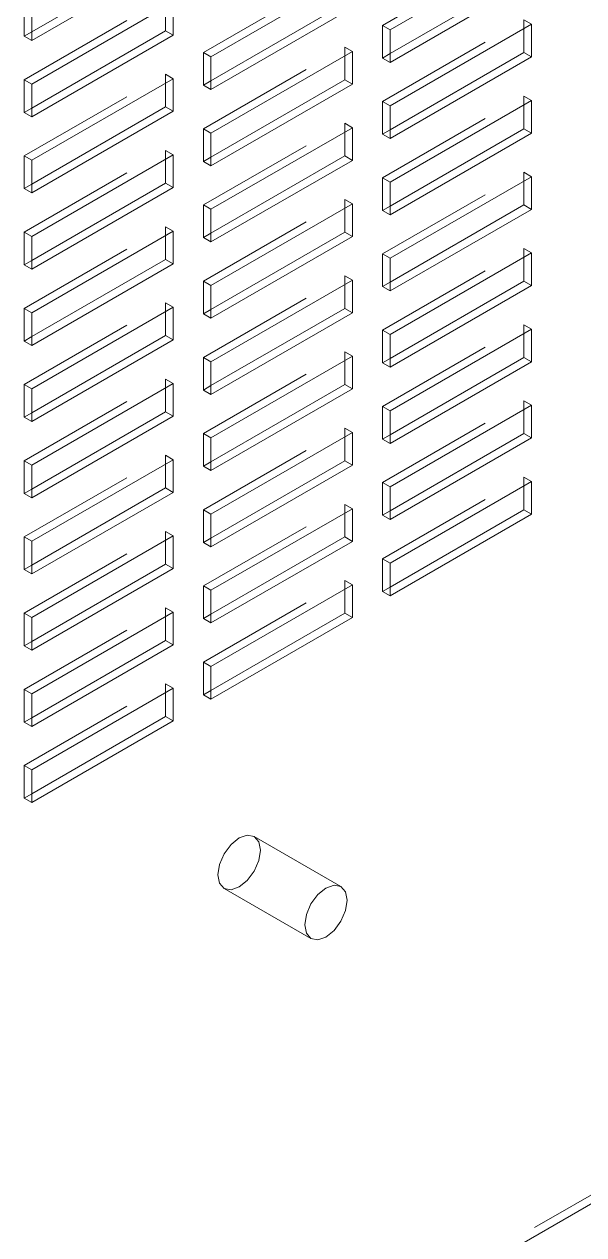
# Model space of a CAD drawing. Header units: millimetres. Extents: x 1 to 4201, y 2 to 2972.
# Drawn here: x 3863.1 to 3923.1, y 1839.6 to 1969.3 of the extents above; entities that cross this region are included whole.
import ezdxf

# ---------------------------------------------------------------- set-up
doc = ezdxf.new("R2010")
doc.units = ezdxf.units.MM
doc.header["$LTSCALE"] = 10
doc.linetypes.add('HIDDEN', pattern=[1.905, 1.27, -0.635])

msp = doc.modelspace()

# ---------------------------------------------------------------- linework, layer by layer
at = {"color": 7, "linetype": 'HIDDEN', "lineweight": 0}
for p, q in [((3901.508, 1969.181), (3916.66, 1977.928)), ((3882.315, 1966.267), (3897.467, 1975.014)), ((3863.122, 1963.352), (3878.274, 1972.099)), ((3863.122, 1968.018), (3863.122, 1971.518)), ((3901.508, 1961.016), (3916.66, 1969.763)), ((3901.508, 1965.682), (3901.508, 1969.181)), ((3902.316, 1968.715), (3901.508, 1969.181)), ((3917.468, 1969.296), (3916.66, 1969.763)), ((3916.66, 1969.763), (3916.66, 1968.83)), ((3863.93, 1968.485), (3863.122, 1968.018)), ((3863.93, 1967.552), (3863.122, 1968.018)), ((3882.315, 1958.101), (3897.467, 1966.848)), ((3898.275, 1966.382), (3897.467, 1966.848)), ((3897.467, 1966.848), (3897.467, 1965.915)), ((3883.123, 1965.8), (3882.315, 1966.267)), ((3882.315, 1962.767), (3882.315, 1966.267)), ((3902.316, 1966.148), (3901.508, 1965.682)), ((3902.316, 1965.215), (3901.508, 1965.682)), ((3863.122, 1955.187), (3878.274, 1963.934)), ((3863.93, 1962.886), (3863.122, 1963.352)), ((3863.122, 1959.853), (3863.122, 1963.352)), ((3879.082, 1963.468), (3878.274, 1963.934)), ((3878.274, 1963.934), (3878.274, 1963.001)), ((3883.123, 1963.234), (3882.315, 1962.767)), ((3883.123, 1962.301), (3882.315, 1962.767)), ((3901.508, 1952.85), (3916.66, 1961.597)), ((3917.468, 1961.131), (3916.66, 1961.597)), ((3916.66, 1961.597), (3916.66, 1960.664)), ((3863.93, 1960.319), (3863.122, 1959.853)), ((3901.508, 1957.516), (3901.508, 1961.016)), ((3902.316, 1960.549), (3901.508, 1961.016)), ((3863.93, 1959.386), (3863.122, 1959.853)), ((3882.315, 1949.936), (3897.467, 1958.683)), ((3882.315, 1954.602), (3882.315, 1958.101)), ((3883.123, 1957.635), (3882.315, 1958.101)), ((3898.275, 1958.217), (3897.467, 1958.683)), ((3897.467, 1958.683), (3897.467, 1957.75)), ((3902.316, 1957.983), (3901.508, 1957.516)), ((3902.316, 1957.05), (3901.508, 1957.516)), ((3863.122, 1947.021), (3878.274, 1955.769)), ((3863.122, 1951.687), (3863.122, 1955.187)), ((3863.93, 1954.72), (3863.122, 1955.187)), ((3879.082, 1955.302), (3878.274, 1955.769)), ((3878.274, 1955.769), (3878.274, 1954.836)), ((3883.123, 1955.068), (3882.315, 1954.602)), ((3883.123, 1954.135), (3882.315, 1954.602)), ((3901.508, 1944.685), (3916.66, 1953.432)), ((3901.508, 1949.351), (3901.508, 1952.85)), ((3902.316, 1952.384), (3901.508, 1952.85)), ((3917.468, 1952.966), (3916.66, 1953.432)), ((3916.66, 1953.432), (3916.66, 1952.499)), ((3863.93, 1952.154), (3863.122, 1951.687)), ((3863.93, 1951.221), (3863.122, 1951.687)), ((3882.315, 1941.77), (3897.467, 1950.518)), ((3883.123, 1949.469), (3882.315, 1949.936)), ((3882.315, 1946.436), (3882.315, 1949.936)), ((3898.275, 1950.051), (3897.467, 1950.518)), ((3897.467, 1950.518), (3897.467, 1949.585)), ((3902.316, 1949.817), (3901.508, 1949.351)), ((3902.316, 1948.884), (3901.508, 1949.351)), ((3863.122, 1938.856), (3878.274, 1947.603)), ((3879.082, 1947.137), (3878.274, 1947.603)), ((3878.274, 1947.603), (3878.274, 1946.67)), ((3863.122, 1943.522), (3863.122, 1947.021)), ((3863.93, 1946.555), (3863.122, 1947.021)), ((3883.123, 1946.903), (3882.315, 1946.436)), ((3883.123, 1945.97), (3882.315, 1946.436)), ((3901.508, 1936.519), (3916.66, 1945.267)), ((3901.508, 1941.185), (3901.508, 1944.685)), ((3902.316, 1944.218), (3901.508, 1944.685)), ((3917.468, 1944.8), (3916.66, 1945.267)), ((3916.66, 1945.267), (3916.66, 1944.334)), ((3863.93, 1943.988), (3863.122, 1943.522)), ((3863.93, 1943.055), (3863.122, 1943.522)), ((3882.315, 1933.605), (3897.467, 1942.352)), ((3898.275, 1941.886), (3897.467, 1942.352)), ((3897.467, 1942.352), (3897.467, 1941.419)), ((3883.123, 1941.304), (3882.315, 1941.77)), ((3882.315, 1938.271), (3882.315, 1941.77)), ((3902.316, 1941.652), (3901.508, 1941.185)), ((3902.316, 1940.719), (3901.508, 1941.185)), ((3863.122, 1930.691), (3878.274, 1939.438)), ((3879.082, 1938.971), (3878.274, 1939.438)), ((3878.274, 1939.438), (3878.274, 1938.505)), ((3863.122, 1935.357), (3863.122, 1938.856)), ((3863.93, 1938.389), (3863.122, 1938.856)), ((3883.123, 1938.737), (3882.315, 1938.271)), ((3883.123, 1937.804), (3882.315, 1938.271)), ((3901.508, 1928.354), (3916.66, 1937.101)), ((3917.468, 1936.635), (3916.66, 1937.101)), ((3916.66, 1937.101), (3916.66, 1936.168)), ((3863.93, 1935.823), (3863.122, 1935.357)), ((3902.316, 1936.053), (3901.508, 1936.519)), ((3901.508, 1933.02), (3901.508, 1936.519)), ((3863.93, 1934.89), (3863.122, 1935.357)), ((3882.315, 1925.44), (3897.467, 1934.187)), ((3898.275, 1933.72), (3897.467, 1934.187)), ((3897.467, 1934.187), (3897.467, 1933.254)), ((3882.315, 1930.106), (3882.315, 1933.605)), ((3883.123, 1933.138), (3882.315, 1933.605)), ((3902.316, 1933.486), (3901.508, 1933.02)), ((3902.316, 1932.553), (3901.508, 1933.02)), ((3863.122, 1922.525), (3878.274, 1931.272)), ((3863.122, 1927.191), (3863.122, 1930.691)), ((3863.93, 1930.224), (3863.122, 1930.691)), ((3879.082, 1930.806), (3878.274, 1931.272)), ((3878.274, 1931.272), (3878.274, 1930.339)), ((3883.123, 1930.572), (3882.315, 1930.106)), ((3883.123, 1929.639), (3882.315, 1930.106)), ((3901.508, 1920.189), (3916.66, 1928.936)), ((3917.468, 1928.469), (3916.66, 1928.936)), ((3916.66, 1928.936), (3916.66, 1928.003)), ((3863.93, 1927.658), (3863.122, 1927.191)), ((3902.316, 1927.887), (3901.508, 1928.354)), ((3901.508, 1924.855), (3901.508, 1928.354)), ((3863.93, 1926.725), (3863.122, 1927.191)), ((3882.315, 1917.274), (3897.467, 1926.021)), ((3883.123, 1924.973), (3882.315, 1925.44)), ((3882.315, 1921.94), (3882.315, 1925.44)), ((3898.275, 1925.555), (3897.467, 1926.021)), ((3897.467, 1926.021), (3897.467, 1925.088)), ((3902.316, 1925.321), (3901.508, 1924.855)), ((3902.316, 1924.388), (3901.508, 1924.855)), ((3863.122, 1914.36), (3878.274, 1923.107)), ((3863.93, 1922.059), (3863.122, 1922.525)), ((3863.122, 1919.026), (3863.122, 1922.525)), ((3879.082, 1922.64), (3878.274, 1923.107)), ((3878.274, 1923.107), (3878.274, 1922.174)), ((3883.123, 1922.407), (3882.315, 1921.94)), ((3883.123, 1921.474), (3882.315, 1921.94)), ((3901.508, 1912.023), (3916.66, 1920.77)), ((3901.508, 1916.689), (3901.508, 1920.189)), ((3902.316, 1919.722), (3901.508, 1920.189)), ((3917.468, 1920.304), (3916.66, 1920.77)), ((3916.66, 1920.77), (3916.66, 1919.837)), ((3863.93, 1919.492), (3863.122, 1919.026)), ((3863.93, 1918.559), (3863.122, 1919.026)), ((3882.315, 1909.109), (3897.467, 1917.856)), ((3882.315, 1913.775), (3882.315, 1917.274)), ((3883.123, 1916.808), (3882.315, 1917.274)), ((3898.275, 1917.389), (3897.467, 1917.856)), ((3897.467, 1917.856), (3897.467, 1916.923)), ((3902.316, 1917.156), (3901.508, 1916.689)), ((3902.316, 1916.223), (3901.508, 1916.689)), ((3863.122, 1906.194), (3878.274, 1914.942)), ((3879.082, 1914.475), (3878.274, 1914.942)), ((3878.274, 1914.942), (3878.274, 1914.009)), ((3863.122, 1910.86), (3863.122, 1914.36)), ((3863.93, 1913.893), (3863.122, 1914.36)), ((3883.123, 1914.241), (3882.315, 1913.775)), ((3883.123, 1913.308), (3882.315, 1913.775)), ((3863.93, 1911.327), (3863.122, 1910.86)), ((3863.93, 1910.394), (3863.122, 1910.86)), ((3902.316, 1911.557), (3901.508, 1912.023)), ((3901.508, 1908.524), (3901.508, 1912.023)), ((3882.315, 1900.943), (3897.467, 1909.691)), ((3898.275, 1909.224), (3897.467, 1909.691)), ((3897.467, 1909.691), (3897.467, 1908.758)), ((3882.315, 1905.609), (3882.315, 1909.109)), ((3883.123, 1908.642), (3882.315, 1909.109)), ((3902.316, 1908.99), (3901.508, 1908.524)), ((3902.316, 1908.057), (3901.508, 1908.524)), ((3863.122, 1898.029), (3878.274, 1906.776)), ((3863.122, 1902.695), (3863.122, 1906.194)), ((3863.93, 1905.728), (3863.122, 1906.194)), ((3879.082, 1906.31), (3878.274, 1906.776)), ((3878.274, 1906.776), (3878.274, 1905.843)), ((3883.123, 1906.076), (3882.315, 1905.609)), ((3883.123, 1905.143), (3882.315, 1905.609)), ((3863.93, 1903.161), (3863.122, 1902.695)), ((4027.777, 1903.846), (3892.214, 1825.587)), ((3863.93, 1902.228), (3863.122, 1902.695)), ((3882.315, 1897.444), (3882.315, 1900.943)), ((3883.123, 1900.477), (3882.315, 1900.943)), ((3863.122, 1889.864), (3878.274, 1898.611)), ((3863.122, 1894.529), (3863.122, 1898.029)), ((3863.93, 1897.562), (3863.122, 1898.029)), ((3879.082, 1898.144), (3878.274, 1898.611)), ((3878.274, 1898.611), (3878.274, 1897.678)), ((3883.123, 1897.91), (3882.315, 1897.444)), ((3883.123, 1896.977), (3882.315, 1897.444)), ((3863.93, 1894.996), (3863.122, 1894.529)), ((3863.93, 1894.063), (3863.122, 1894.529)), ((3863.122, 1886.364), (3863.122, 1889.864)), ((3863.93, 1889.397), (3863.122, 1889.864)), ((3863.93, 1886.831), (3863.122, 1886.364)), ((3863.93, 1885.898), (3863.122, 1886.364))]:
    msp.add_line(p, q, dxfattribs=at)
at = {"color": 7, "linetype": 'Continuous', "lineweight": 15}
for p, q in [((3902.316, 1968.715), (3917.468, 1977.462)), ((3878.274, 1976.765), (3863.93, 1968.485)), ((3879.082, 1976.299), (3863.93, 1967.552)), ((3883.123, 1965.8), (3898.275, 1974.547)), ((3916.66, 1974.429), (3902.316, 1966.148)), ((3917.468, 1973.962), (3902.316, 1965.215)), ((3863.93, 1962.886), (3879.082, 1971.633)), ((3863.93, 1967.552), (3863.93, 1971.051)), ((3878.274, 1971.166), (3878.274, 1968.6)), ((3879.082, 1971.633), (3879.082, 1968.133)), ((3897.467, 1971.514), (3883.123, 1963.234)), ((3898.275, 1971.048), (3883.123, 1962.301)), ((3902.316, 1960.549), (3917.468, 1969.296)), ((3917.468, 1969.296), (3917.468, 1965.797)), ((3878.274, 1968.6), (3863.93, 1960.319)), ((3879.082, 1968.133), (3863.93, 1959.386)), ((3879.082, 1968.133), (3878.274, 1968.6)), ((3902.316, 1965.215), (3902.316, 1968.715)), ((3916.66, 1968.83), (3916.66, 1966.263)), ((3883.123, 1957.635), (3898.275, 1966.382)), ((3883.123, 1962.301), (3883.123, 1965.8)), ((3897.467, 1965.915), (3897.467, 1963.349)), ((3898.275, 1966.382), (3898.275, 1962.882)), ((3916.66, 1966.263), (3902.316, 1957.983)), ((3917.468, 1965.797), (3902.316, 1957.05)), ((3917.468, 1965.797), (3916.66, 1966.263)), ((3863.93, 1954.72), (3879.082, 1963.468)), ((3863.93, 1959.386), (3863.93, 1962.886)), ((3878.274, 1963.001), (3878.274, 1960.435)), ((3879.082, 1963.468), (3879.082, 1959.968)), ((3897.467, 1963.349), (3883.123, 1955.068)), ((3898.275, 1962.882), (3883.123, 1954.135)), ((3898.275, 1962.882), (3897.467, 1963.349)), ((3878.274, 1960.435), (3863.93, 1952.154)), ((3879.082, 1959.968), (3878.274, 1960.435)), ((3902.316, 1952.384), (3917.468, 1961.131)), ((3902.316, 1957.05), (3902.316, 1960.549)), ((3916.66, 1960.664), (3916.66, 1958.098)), ((3917.468, 1961.131), (3917.468, 1957.631)), ((3879.082, 1959.968), (3863.93, 1951.221)), ((3883.123, 1949.469), (3898.275, 1958.217)), ((3883.123, 1954.135), (3883.123, 1957.635)), ((3897.467, 1957.75), (3897.467, 1955.184)), ((3898.275, 1958.217), (3898.275, 1954.717)), ((3916.66, 1958.098), (3902.316, 1949.817)), ((3917.468, 1957.631), (3902.316, 1948.884)), ((3917.468, 1957.631), (3916.66, 1958.098)), ((3863.93, 1946.555), (3879.082, 1955.302)), ((3879.082, 1955.302), (3879.082, 1951.803)), ((3897.467, 1955.184), (3883.123, 1946.903)), ((3898.275, 1954.717), (3897.467, 1955.184)), ((3863.93, 1951.221), (3863.93, 1954.72)), ((3878.274, 1954.836), (3878.274, 1952.269)), ((3898.275, 1954.717), (3883.123, 1945.97)), ((3878.274, 1952.269), (3863.93, 1943.988)), ((3879.082, 1951.803), (3878.274, 1952.269)), ((3902.316, 1944.218), (3917.468, 1952.966)), ((3902.316, 1948.884), (3902.316, 1952.384)), ((3916.66, 1952.499), (3916.66, 1949.933)), ((3917.468, 1952.966), (3917.468, 1949.466)), ((3879.082, 1951.803), (3863.93, 1943.055)), ((3883.123, 1941.304), (3898.275, 1950.051)), ((3898.275, 1950.051), (3898.275, 1946.552)), ((3916.66, 1949.933), (3902.316, 1941.652)), ((3917.468, 1949.466), (3916.66, 1949.933)), ((3883.123, 1945.97), (3883.123, 1949.469)), ((3897.467, 1949.585), (3897.467, 1947.018)), ((3917.468, 1949.466), (3902.316, 1940.719)), ((3863.93, 1938.389), (3879.082, 1947.137)), ((3879.082, 1947.137), (3879.082, 1943.637)), ((3863.93, 1943.055), (3863.93, 1946.555)), ((3878.274, 1946.67), (3878.274, 1944.104)), ((3897.467, 1947.018), (3883.123, 1938.737)), ((3898.275, 1946.552), (3883.123, 1937.804)), ((3898.275, 1946.552), (3897.467, 1947.018)), ((3902.316, 1936.053), (3917.468, 1944.8)), ((3917.468, 1944.8), (3917.468, 1941.301)), ((3878.274, 1944.104), (3863.93, 1935.823)), ((3879.082, 1943.637), (3863.93, 1934.89)), ((3879.082, 1943.637), (3878.274, 1944.104)), ((3902.316, 1940.719), (3902.316, 1944.218)), ((3916.66, 1944.334), (3916.66, 1941.767)), ((3883.123, 1933.138), (3898.275, 1941.886)), ((3883.123, 1937.804), (3883.123, 1941.304)), ((3897.467, 1941.419), (3897.467, 1938.853)), ((3898.275, 1941.886), (3898.275, 1938.386)), ((3916.66, 1941.767), (3902.316, 1933.486)), ((3917.468, 1941.301), (3902.316, 1932.553)), ((3917.468, 1941.301), (3916.66, 1941.767)), ((3863.93, 1930.224), (3879.082, 1938.971)), ((3863.93, 1934.89), (3863.93, 1938.389)), ((3878.274, 1938.505), (3878.274, 1935.938)), ((3879.082, 1938.971), (3879.082, 1935.472)), ((3897.467, 1938.853), (3883.123, 1930.572)), ((3898.275, 1938.386), (3883.123, 1929.639)), ((3898.275, 1938.386), (3897.467, 1938.853)), ((3878.274, 1935.938), (3863.93, 1927.658)), ((3879.082, 1935.472), (3863.93, 1926.725)), ((3879.082, 1935.472), (3878.274, 1935.938)), ((3902.316, 1927.887), (3917.468, 1936.635)), ((3902.316, 1932.553), (3902.316, 1936.053)), ((3916.66, 1936.168), (3916.66, 1933.602)), ((3917.468, 1936.635), (3917.468, 1933.135)), ((3883.123, 1924.973), (3898.275, 1933.72)), ((3883.123, 1929.639), (3883.123, 1933.138)), ((3897.467, 1933.254), (3897.467, 1930.687)), ((3898.275, 1933.72), (3898.275, 1930.221)), ((3916.66, 1933.602), (3902.316, 1925.321)), ((3917.468, 1933.135), (3902.316, 1924.388)), ((3917.468, 1933.135), (3916.66, 1933.602)), ((3863.93, 1922.059), (3879.082, 1930.806)), ((3863.93, 1926.725), (3863.93, 1930.224)), ((3878.274, 1930.339), (3878.274, 1927.773)), ((3879.082, 1930.806), (3879.082, 1927.306)), ((3897.467, 1930.687), (3883.123, 1922.407)), ((3898.275, 1930.221), (3883.123, 1921.474)), ((3898.275, 1930.221), (3897.467, 1930.687)), ((3878.274, 1927.773), (3863.93, 1919.492)), ((3879.082, 1927.306), (3878.274, 1927.773)), ((3902.316, 1919.722), (3917.468, 1928.469)), ((3902.316, 1924.388), (3902.316, 1927.887)), ((3916.66, 1928.003), (3916.66, 1925.436)), ((3917.468, 1928.469), (3917.468, 1924.97)), ((3879.082, 1927.306), (3863.93, 1918.559)), ((3883.123, 1916.808), (3898.275, 1925.555)), ((3897.467, 1925.088), (3897.467, 1922.522)), ((3898.275, 1925.555), (3898.275, 1922.055)), ((3916.66, 1925.436), (3902.316, 1917.156)), ((3917.468, 1924.97), (3916.66, 1925.436)), ((3883.123, 1921.474), (3883.123, 1924.973)), ((3917.468, 1924.97), (3902.316, 1916.223)), ((3863.93, 1913.893), (3879.082, 1922.64)), ((3879.082, 1922.64), (3879.082, 1919.141)), ((3897.467, 1922.522), (3883.123, 1914.241)), ((3898.275, 1922.055), (3897.467, 1922.522)), ((3863.93, 1918.559), (3863.93, 1922.059)), ((3878.274, 1922.174), (3878.274, 1919.608)), ((3898.275, 1922.055), (3883.123, 1913.308)), ((3902.316, 1911.557), (3917.468, 1920.304)), ((3916.66, 1919.837), (3916.66, 1917.271)), ((3917.468, 1920.304), (3917.468, 1916.804)), ((3878.274, 1919.608), (3863.93, 1911.327)), ((3879.082, 1919.141), (3863.93, 1910.394)), ((3879.082, 1919.141), (3878.274, 1919.608)), ((3902.316, 1916.223), (3902.316, 1919.722)), ((3883.123, 1908.642), (3898.275, 1917.389)), ((3898.275, 1917.389), (3898.275, 1913.89)), ((3916.66, 1917.271), (3902.316, 1908.99)), ((3917.468, 1916.804), (3916.66, 1917.271)), ((3883.123, 1913.308), (3883.123, 1916.808)), ((3897.467, 1916.923), (3897.467, 1914.357)), ((3917.468, 1916.804), (3902.316, 1908.057)), ((3863.93, 1905.728), (3879.082, 1914.475)), ((3863.93, 1910.394), (3863.93, 1913.893)), ((3878.274, 1914.009), (3878.274, 1911.442)), ((3879.082, 1914.475), (3879.082, 1910.976)), ((3897.467, 1914.357), (3883.123, 1906.076)), ((3898.275, 1913.89), (3883.123, 1905.143)), ((3898.275, 1913.89), (3897.467, 1914.357)), ((3878.274, 1911.442), (3863.93, 1903.161)), ((3879.082, 1910.976), (3863.93, 1902.228)), ((3879.082, 1910.976), (3878.274, 1911.442)), ((3902.316, 1908.057), (3902.316, 1911.557)), ((3883.123, 1900.477), (3898.275, 1909.224)), ((3883.123, 1905.143), (3883.123, 1908.642)), ((3897.467, 1908.758), (3897.467, 1906.191)), ((3898.275, 1909.224), (3898.275, 1905.725)), ((3863.93, 1897.562), (3879.082, 1906.31)), ((3863.93, 1902.228), (3863.93, 1905.728)), ((3878.274, 1905.843), (3878.274, 1903.277)), ((3879.082, 1906.31), (3879.082, 1902.81)), ((3897.467, 1906.191), (3883.123, 1897.91)), ((3898.275, 1905.725), (3883.123, 1896.977)), ((3898.275, 1905.725), (3897.467, 1906.191)), ((3878.274, 1903.277), (3863.93, 1894.996)), ((3879.082, 1902.81), (3878.274, 1903.277)), ((4028.585, 1903.379), (3893.022, 1825.121)), ((3879.082, 1902.81), (3863.93, 1894.063)), ((3883.123, 1896.977), (3883.123, 1900.477)), ((3863.93, 1889.397), (3879.082, 1898.144)), ((3879.082, 1898.144), (3879.082, 1894.645)), ((3863.93, 1894.063), (3863.93, 1897.562)), ((3878.274, 1897.678), (3878.274, 1895.111)), ((3878.274, 1895.111), (3863.93, 1886.831)), ((3879.082, 1894.645), (3863.93, 1885.898)), ((3879.082, 1894.645), (3878.274, 1895.111)), ((3863.93, 1885.898), (3863.93, 1889.397)), ((3897.054, 1876.899), (3887.76, 1882.264)), ((3884.546, 1876.696), (3893.84, 1871.331))]:
    msp.add_line(p, q, dxfattribs=at)
at = {"color": 7, "linetype": 'Continuous', "lineweight": 15, "flags": 128}
for points in [[(3883.88, 1878.168), (3884.053, 1879.272), (3884.546, 1880.408), (3885.283, 1881.402), (3886.153, 1882.104), (3887.023, 1882.407), (3887.76, 1882.264)], [(3884.546, 1876.696), (3884.546, 1876.696), (3884.053, 1877.263), (3883.88, 1878.168)], [(3893.174, 1872.803), (3893.347, 1873.907), (3893.839, 1875.043), (3894.577, 1876.038), (3895.447, 1876.739), (3896.316, 1877.042), (3897.054, 1876.898), (3897.546, 1876.331), (3897.719, 1875.427), (3897.546, 1874.323), (3897.054, 1873.187), (3896.316, 1872.192), (3895.447, 1871.49), (3894.577, 1871.188), (3893.839, 1871.331), (3893.347, 1871.898), (3893.174, 1872.803)]]:
    msp.add_lwpolyline(points, dxfattribs=at)
at = {"color": 7, "linetype": 'HIDDEN', "lineweight": 0, "flags": 128}
msp.add_lwpolyline([(3887.76, 1882.264), (3887.76, 1882.263), (3888.253, 1881.696), (3888.426, 1880.792), (3888.253, 1879.688), (3887.76, 1878.552), (3887.023, 1877.557), (3886.153, 1876.855), (3885.283, 1876.553), (3884.546, 1876.696)], dxfattribs=at)

doc.saveas('drawing.dxf')
